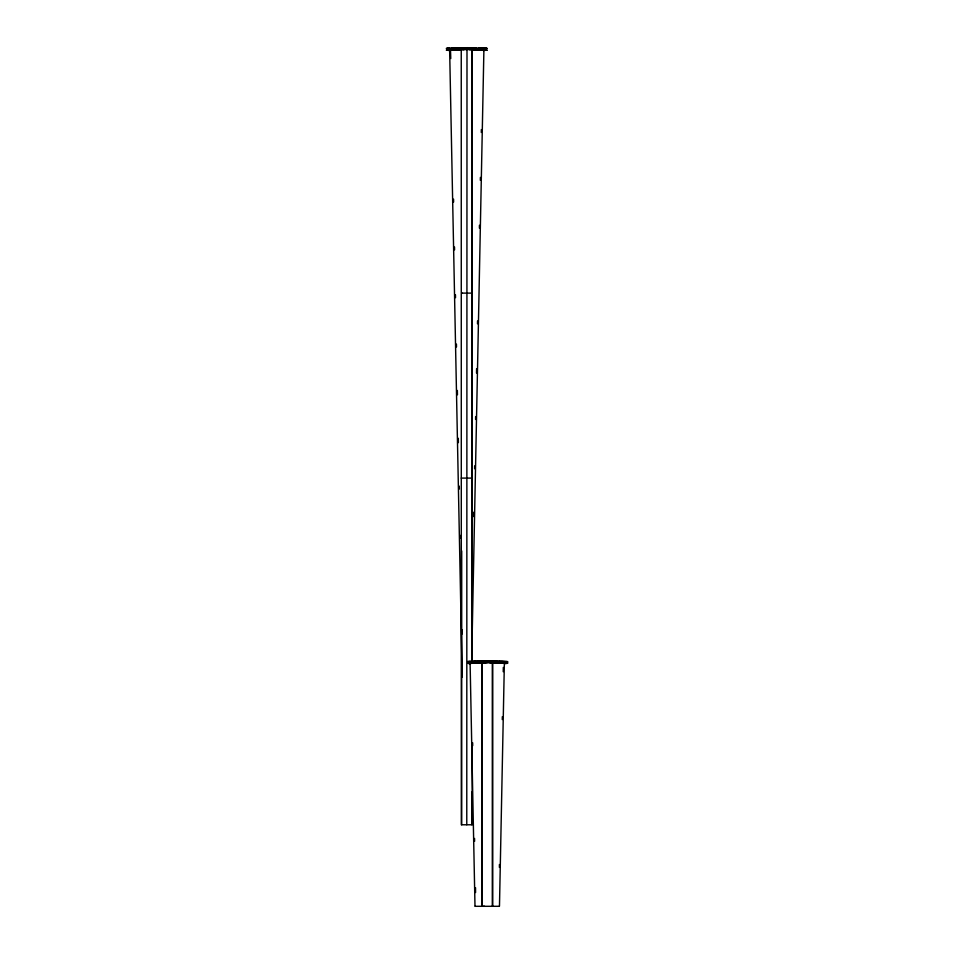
<?xml version="1.0" encoding="UTF-8"?>
<svg xmlns="http://www.w3.org/2000/svg" width="954" height="954" viewBox="0 0 954 954"><rect width="100%" height="100%" fill="white"/><g stroke="black" fill="none" stroke-linecap="round" stroke-linejoin="round"><path stroke-width="1.43" d="M472.218 742.939L472.206 824.769L461.319 824.769L461.247 49.632L465.409 49.501M471.825 824.769L471.825 792.035M471.825 661.062L471.836 49.393M472.242 661.11L472.29 49.644L468.605 49.501M481.71 906.3L481.722 662.803L487.232 662.672M492.3 906.3L492.3 662.565M471.789 610.775L471.848 607.877M472.707 564.398L472.79 560.046M473.661 516.567L473.744 512.215M474.615 468.736L474.663 465.838M475.593 419.462L475.652 416.552M476.511 373.074L476.595 368.733M477.489 323.8L477.549 320.902M479.397 228.137L479.445 225.239M480.339 180.306L480.399 177.408M481.293 132.475L481.353 129.577M471.753 656.4L483.893 50.18L477.131 49.835M502.281 719.566L502.341 716.669M503.235 671.735L503.318 667.395M499.479 905.823L504.356 663.364L497.594 663.006M499.407 867.448L499.407 864.503M475.533 887.697L475.569 892.55M482.152 661.122L485.574 660.979M462.189 677.101L449.644 50.18L461.116 49.763M470.93 661.647L474.746 661.372M471.157 49.763L475.712 49.632L469.523 49.417M471.574 49.703L472.29 49.644M463.859 49.477L457.813 49.632L459.9 49.775M477.036 662.923L490.809 662.636M466.172 48.058L472.29 47.927L466.53 47.724M460.377 47.974L465.015 48.058L446.293 48.404L448.976 48.714M448.153 48.463L447.259 48.368M447.998 50.157C450.264 50.252 448.726 51.361 447.557 48.475L449.894 48.237M447.331 48.475L449.394 48.63M458.516 47.927L465.099 47.807M459.172 47.855L460.865 48.01L457.109 48.129M459.995 47.867L457.813 47.927L459.864 47.927M459.184 47.938L460.496 48.082M475.02 47.927C470 47.736 479.135 47.986 473.041 48.082L476.416 48.129M474.007 47.867L469.523 47.712M475.02 47.927L474.341 47.938M449.394 50.013L447.331 50.157M448.976 50.431L446.293 50.121L452.733 49.858M452.649 49.87L451.385 49.87M459.089 49.56L459.756 49.548M459.518 49.715C463.31 49.739 455.463 49.608 460.436 49.56M460.436 49.572L459.172 49.572M483.988 48.225L483.165 48.201M486.206 48.439L484.131 48.618L486.266 48.368M473.089 49.56L473.768 49.548M474.436 49.572L473.744 49.644L474.436 49.56M480.804 49.858L482.152 49.87M484.131 50.002L484.811 49.99M468.509 48.058L487.232 48.404L484.131 48.296L484.811 48.272L484.811 50.025L487.232 50.121L483.165 50.431L484.072 50.419M484.572 50.347L486.647 50.18L484.215 50.323M469.928 661.396L471.276 661.396M471.848 661.325L473.196 661.325M474.221 661.265L475.569 661.265M478.98 661.098L480.327 661.098M479.564 661.027L480.911 661.027M481.198 660.967L482.557 660.967M479.993 661.182L481.341 661.182M483.666 660.919L485.014 660.919M489.462 660.919L492.3 661.086M491.918 660.967L493.266 660.967M493.135 661.182L495.484 661.098M493.564 661.027C496.318 659.977 495.388 662.863 497.07 662.923M494.136 661.098L494.816 661.086M496.163 661.217L497.07 661.205M467.627 663.197L473.196 663.042M479.564 662.744L481.341 662.899M498.906 661.265L500.254 661.265M469.928 663.59L470.835 663.579M478.98 662.815L480.232 662.887M483.666 662.636L485.014 662.636M501.267 661.325L502.615 661.325M503.187 661.396C505.465 660.681 503.748 663.936 506.145 663.257M504.606 661.468L507.707 661.587L507.707 663.304L499.455 662.935M493.564 662.744L494.673 662.732M493.135 662.899L500.254 662.982M494.136 662.815L496.187 662.815M501.267 663.042L502.615 663.042M504.606 663.507L506.002 663.34M449.465 48.702L447.259 48.547L448.297 48.392M449.465 49.93L450.813 49.93L447.331 50.192M483.988 49.918L482.724 49.93L485.479 50.002M469.928 663.113L471.276 663.113M474.221 662.982L475.569 662.982M481.198 662.684L482.557 662.684M490.702 662.708L493.266 662.684M498.906 662.982L499.813 662.97M503.187 663.113L504.535 663.113M467.627 661.48L485.491 661.229M484.549 48.714L486.409 48.451L485.729 48.439M469.225 47.736L470.107 47.736M473.744 47.915L472.743 48.022L474.114 47.938M475.927 48.034L476.809 48.034M478.669 48.082L479.779 48.094L478.872 48.082M485.526 48.451L484.811 48.308M457.598 49.775L456.489 49.763L457.395 49.775M475.927 49.739L476.809 49.739M478.669 49.787L479.779 49.799L472.075 49.68M485.407 50.013L485.407 50.323M468.593 661.468L469.869 661.468M468.593 663.173L469.869 663.185M468.593 663.507L469.785 663.507L468.557 663.424M463.62 47.819C456.978 48.213 478.956 48.022 468.533 47.807M451.373 49.835L461.462 49.68M471.848 663.006L478.705 662.887M459.756 47.998L460.436 47.998M466.53 49.429L470.334 49.453L469.428 49.477M466.995 49.465L463.191 49.453L464.097 49.441M475.009 661.229L478.705 661.17M479.79 662.732L480.911 662.744M505.513 663.495L506.443 663.328M466.995 47.748L466.768 824.769M447.414 50.073L447.855 48.392M473.101 49.703L475.295 49.703M465.385 47.783C461.02 48.129 461.331 47.497 461.474 47.962M482.843 662.935L470.107 663.364L474.985 905.823M463.632 47.736L466.768 47.783M472.123 47.772L472.802 47.783L472.123 47.807M494.458 660.967L478.741 661.039L478.288 662.815M477.405 661.205L478.312 661.217M495.054 662.803L489.068 662.684M483.32 906.3L484.513 906.3M461.688 293.116L462.38 293.116M462.75 293.116L471.228 293.116M461.247 478.097L472.29 478.097M474.997 906.3L499.467 906.3M488.985 661.229L503.545 661.647M466.768 47.7L469.905 47.736M483.165 48.237L484.072 48.213M487.232 660.979L490.559 661.003M472.063 47.962L473.16 47.974M492.884 662.947L494.1 662.958M459.959 48.022L458.516 47.927M447.259 48.38L449.394 48.296M485.24 50.097L486.266 50.085M448.297 50.24L447.116 50.18L448.13 50.013M506.383 663.257L505.715 663.507M506.383 663.424L507.111 663.352L507.027 661.635M478.991 49.763L486.373 50.013M494.244 662.887L494.911 662.744M506.824 661.551L495.758 661.17L495.758 662.887M491.93 662.744L492.753 662.815L492.753 906.3M482.152 49.858L480.804 49.87M450.455 48.463L450.765 58.564M472.647 742.761L472.707 745.658M474.555 838.423L474.603 841.321M453.555 199.147L453.615 202.045M454.509 246.979L454.569 249.876M455.463 294.81L455.523 297.708M456.441 344.084L456.501 346.982M457.36 390.472L457.455 394.813M458.314 438.303L458.397 442.644M459.268 486.123L459.327 489.032M460.245 535.409L460.305 538.306M461.164 581.785L461.247 586.138M462.118 629.616L462.201 633.969M485.669 48.392L485.669 50.109M483.392 48.237L483.392 49.954M482.152 662.613L482.152 906.3M461.7 550.947L461.7 824.769M458.242 47.986L458.242 49.703M448.714 48.308L448.714 50.025M451.457 48.141L452.733 48.153L451.457 48.141M453.83 48.082L455.094 48.094L453.83 48.082M456.572 48.034L457.837 48.046L456.572 48.034M462.082 49.501L460.818 49.513L462.082 49.501M480.876 48.141L482.152 48.153L480.876 48.141M472.802 49.501L471.526 49.513L472.802 49.501M453.83 49.799L455.094 49.811L453.83 49.799M484.072 48.702L483.165 48.714L484.072 48.702"/></g></svg>
